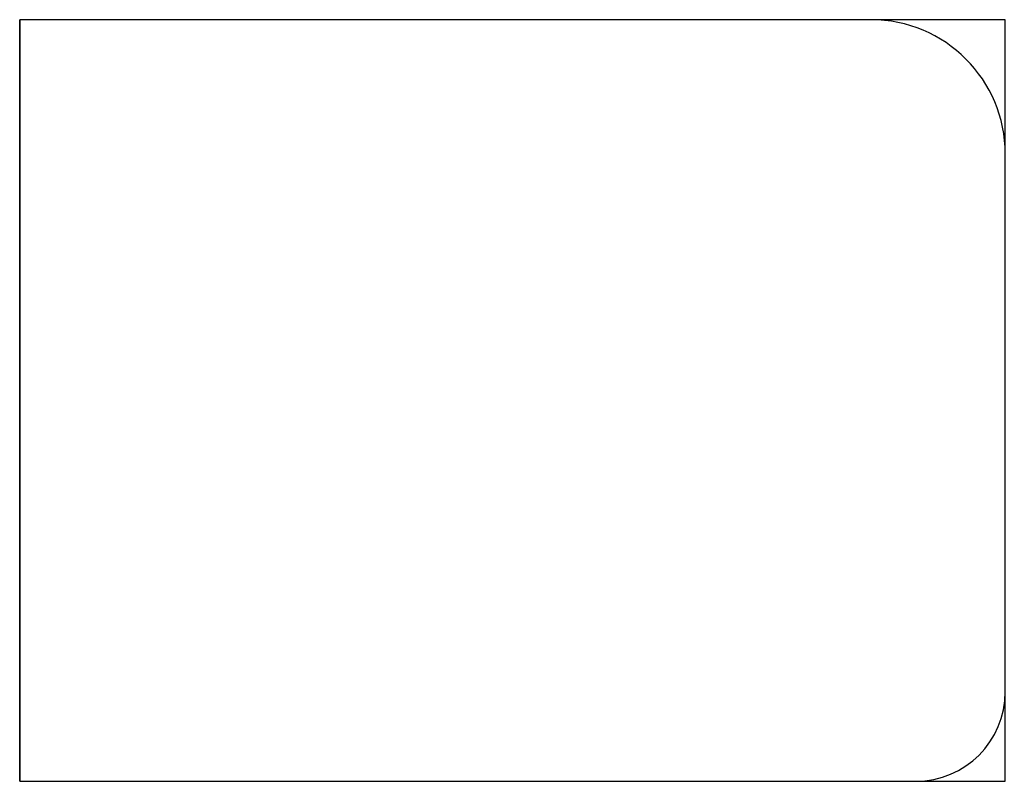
# Model space of a CAD drawing. Extents: x 0 to 22, y 0 to 17.
import ezdxf

# ---------------------------------------------------------------- set-up
doc = ezdxf.new("R2010")
doc.units = 0
doc.layers.get('0').update_dxf_attribs({"linetype": 'CONTINUOUS'})

msp = doc.modelspace()

# ---------------------------------------------------------------- linework, layer by layer
at = {"linetype": 'CONTINUOUS'}
for p, q in [((22, 17), (0, 17)), ((0, 0), (0, 17)), ((19, 17), (0, 17)), ((0, 17), (0, 0)), ((22, 0), (22, 17)), ((22, 2), (22, 14)), ((0, 0), (22, 0)), ((0, 0), (20, 0))]:
    msp.add_line(p, q, dxfattribs=at)
for centre, radius, start, end in [((19, 14), 3, 0, 90), ((20, 2), 2, 270, 0)]:
    msp.add_arc(centre, radius, start, end, dxfattribs=at)

doc.saveas('drawing.dxf')
